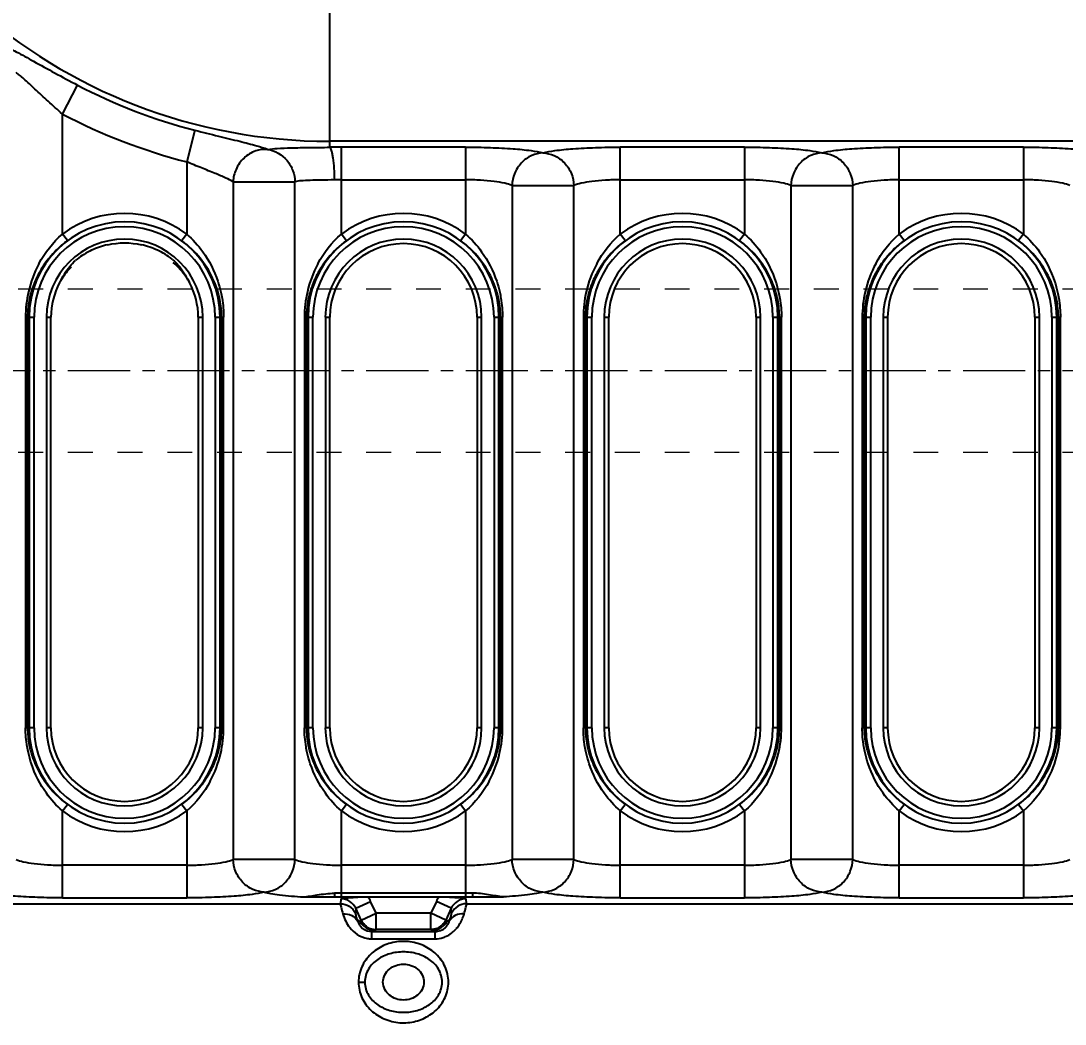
# Model space of a CAD drawing. Header units: millimetres. Extents: x 309 to 11345, y -1340 to 1318.
# Drawn here: x 967.6 to 1031.6, y -543.5 to -482 of the extents above; entities that cross this region are included whole.
import ezdxf

# ---------------------------------------------------------------- set-up
doc = ezdxf.new("R2010")
doc.units = ezdxf.units.MM
doc.header["$LTSCALE"] = 16.335
doc.header["$PDMODE"] = 3
doc.header["$PDSIZE"] = 0.3125
doc.linetypes.add('CENTER', pattern=[0.6, 0.375, -0.075, 0.075, -0.075])
doc.linetypes.add('HIDDEN', pattern=[0.2, 0.1, -0.1])
doc.layers.get('0').update_dxf_attribs({"linetype": 'CONTINUOUS'})
doc.layers.get('Defpoints').update_dxf_attribs({"linetype": 'CONTINUOUS'})
doc.layers.add('cool', color=153, linetype='HIDDEN', lineweight=9)
doc.styles.get("Standard").update_dxf_attribs({"font": 'txt', "width": 0.8})
doc.dimstyles.get("Standard").update_dxf_attribs({"dimtxt": 0.15625, "dimasz": 0.1875, "dimexe": 0.125, "dimexo": 0.0625, "dimtad": 0, "dimtih": 1, "dimtoh": 1, "dimdsep": 46, "dimtxsty": 'Standard', "dimcen": 0.09, "dimadec": 0, "dimazin": 0, "dimtp": 0.01, "dimtm": 0.01, "dimtfac": 1, "dimtofl": 0, "dimtmove": 0, "dimatfit": 3, "dimfxl": 0, "dimtolj": 1, "dimarcsym": 0})

# ---------------------------------------------------------------- blocks, each defined once
blk = doc.blocks.new('*D152')
at = {"color": 4, "lineweight": -2}
blk.add_line((841.336, -521.816), (751.834, -521.816), dxfattribs=at)
at = {"layer": 'Defpoints', "color": 0}
for p in [(1045.847, -463.458), (751.834, -521.816), (841.399, -521.816)]:
    blk.add_point(p, dxfattribs=at)
at = {"color": 6, "insert": (735.834, -521.816), "char_height": 10, "attachment_point": 5}
blk.add_mtext('\\A1;58.36', dxfattribs=at)
blk = doc.blocks.new('*D153')
at = {"color": 4, "lineweight": -2}
blk.add_line((843.625, -589.308), (751.834, -589.308), dxfattribs=at)
at = {"layer": 'Defpoints', "color": 0}
for p in [(1045.847, -463.458), (751.834, -589.308), (843.687, -589.308)]:
    blk.add_point(p, dxfattribs=at)
at = {"color": 6, "insert": (733.167, -589.308), "char_height": 10, "attachment_point": 5}
blk.add_mtext('\\A1;125.85', dxfattribs=at)
blk = doc.blocks.new('*D154')
at = {"color": 4, "lineweight": -2}
blk.add_line((836.37, -608.458), (751.834, -608.458), dxfattribs=at)
at = {"layer": 'Defpoints', "color": 0}
for p in [(1045.847, -463.458), (751.834, -608.458), (836.432, -608.458)]:
    blk.add_point(p, dxfattribs=at)
at = {"color": 6, "insert": (734.501, -608.458), "char_height": 10, "attachment_point": 5}
blk.add_mtext('\\A1;145.00', dxfattribs=at)
blk = doc.blocks.new('*D155')
at = {"color": 4, "lineweight": -2}
blk.add_line((805.347, -668.458), (751.834, -668.458), dxfattribs=at)
at = {"layer": 'Defpoints', "color": 0}
for p in [(1045.847, -463.458), (751.834, -668.458), (805.41, -668.458)]:
    blk.add_point(p, dxfattribs=at)
at = {"color": 6, "insert": (733.834, -668.458), "char_height": 10, "attachment_point": 5}
blk.add_mtext('\\A1;205.00', dxfattribs=at)
blk = doc.blocks.new('*D156')
at = {"color": 4, "lineweight": -2}
blk.add_line((800.847, -666.965), (800.847, -716.388), dxfattribs=at)
at = {"layer": 'Defpoints', "color": 0}
for p in [(1045.847, -463.458), (800.847, -666.902), (800.847, -716.388)]:
    blk.add_point(p, dxfattribs=at)
at = {"color": 6, "insert": (800.847, -735.055), "char_height": 10, "attachment_point": 5, "rotation": 90}
blk.add_mtext('\\A1;245.00', dxfattribs=at)
blk = doc.blocks.new('*D157')
at = {"color": 4, "lineweight": -2}
for p, q in [((846.349, -522.867), (846.349, -676.388)), ((846.349, -676.388), (827.427, -696.388)), ((827.427, -696.388), (827.427, -716.388))]:
    blk.add_line(p, q, dxfattribs=at)
at = {"layer": 'Defpoints', "color": 0}
for p in [(1045.847, -463.458), (846.349, -522.804), (827.427, -716.388)]:
    blk.add_point(p, dxfattribs=at)
at = {"color": 6, "insert": (827.427, -734.388), "char_height": 10, "attachment_point": 5, "rotation": 90}
blk.add_mtext('\\A1;199.50', dxfattribs=at)
blk = doc.blocks.new('*D158')
at = {"color": 4, "lineweight": -2}
for p, q in [((848.087, -593.771), (848.087, -676.388)), ((848.087, -676.388), (839.359, -696.388)), ((839.359, -696.388), (839.359, -716.388))]:
    blk.add_line(p, q, dxfattribs=at)
at = {"layer": 'Defpoints', "color": 0}
for p in [(1045.847, -463.458), (848.087, -593.708), (839.359, -716.388)]:
    blk.add_point(p, dxfattribs=at)
at = {"color": 6, "insert": (839.359, -735.055), "char_height": 10, "attachment_point": 5, "rotation": 90}
blk.add_mtext('\\A1;197.76', dxfattribs=at)
blk = doc.blocks.new('*D159')
at = {"color": 4, "lineweight": -2}
for p, q in [((957.847, -630.771), (957.847, -676.388)), ((957.847, -676.388), (954.745, -696.388)), ((954.745, -696.388), (954.745, -716.388))]:
    blk.add_line(p, q, dxfattribs=at)
at = {"layer": 'Defpoints', "color": 0}
for p in [(1045.847, -463.458), (957.847, -630.708), (954.745, -716.388)]:
    blk.add_point(p, dxfattribs=at)
at = {"color": 6, "insert": (954.745, -731.055), "char_height": 10, "attachment_point": 5, "rotation": 90}
blk.add_mtext('\\A1;88.00', dxfattribs=at)
blk = doc.blocks.new('*D160')
at = {"color": 4, "lineweight": -2}
blk.add_line((850.78, -465.57), (850.78, -716.388), dxfattribs=at)
at = {"layer": 'Defpoints', "color": 0}
for p in [(1045.847, -463.458), (850.78, -465.508), (850.78, -716.388)]:
    blk.add_point(p, dxfattribs=at)
at = {"color": 6, "insert": (850.78, -734.388), "char_height": 10, "attachment_point": 5, "rotation": 90}
blk.add_mtext('\\A1;195.07', dxfattribs=at)
blk = doc.blocks.new('*D161')
at = {"color": 4, "lineweight": -2}
for p, q in [((861.539, -465.57), (861.539, -676.388)), ((861.539, -676.388), (862.066, -696.388)), ((862.066, -696.388), (862.066, -716.388))]:
    blk.add_line(p, q, dxfattribs=at)
at = {"layer": 'Defpoints', "color": 0}
for p in [(1045.847, -463.458), (861.539, -465.508), (862.066, -716.388)]:
    blk.add_point(p, dxfattribs=at)
at = {"color": 6, "insert": (862.066, -733.721), "char_height": 10, "attachment_point": 5, "rotation": 90}
blk.add_mtext('\\A1;184.31', dxfattribs=at)
blk = doc.blocks.new('*D168')
at = {"color": 4, "lineweight": -2}
for p, q in [((815.847, -526.278), (815.847, -675.217)), ((815.847, -675.217), (813.507, -695.217)), ((813.507, -695.217), (813.507, -715.217))]:
    blk.add_line(p, q, dxfattribs=at)
at = {"layer": 'Defpoints', "color": 0}
for p in [(1045.847, -463.458), (815.847, -526.216), (813.507, -715.217)]:
    blk.add_point(p, dxfattribs=at)
at = {"color": 6, "insert": (813.507, -733.217), "char_height": 10, "attachment_point": 5, "rotation": 90}
blk.add_mtext('\\A1;230.00', dxfattribs=at)
blk = doc.blocks.new('*D217')
at = {"color": 4, "lineweight": -2}
for p, q in [((792.226, -628.458), (772.226, -641.779)), ((952.285, -628.458), (792.226, -628.458)), ((772.226, -641.779), (752.226, -641.779))]:
    blk.add_line(p, q, dxfattribs=at)
at = {"layer": 'Defpoints', "color": 0}
for p in [(1045.847, -463.458), (952.347, -628.458), (752.226, -641.779)]:
    blk.add_point(p, dxfattribs=at)
at = {"color": 6, "insert": (734.893, -641.779), "char_height": 10, "attachment_point": 5}
blk.add_mtext('\\A1;165.00', dxfattribs=at)

msp = doc.modelspace()

# ---------------------------------------------------------------- linework, layer by layer
at = {"color": 7, "linetype": 'Continuous'}
for p, q in [((986.523, -489.779), (986.523, -479.445)), ((970.146, -487.747), (971.073, -485.975)), ((970.146, -495.097), (970.146, -487.747)), ((978.258, -488.733), (977.762, -490.67)), ((1106.842, -489.412), (986.523, -489.412)), ((987.239, -495.097), (987.239, -489.774)), ((994.855, -489.774), (987.239, -489.774)), ((994.855, -489.774), (994.855, -495.097)), ((1004.333, -495.097), (1004.333, -489.774)), ((1011.949, -489.774), (1004.333, -489.774)), ((1011.949, -489.774), (1011.949, -495.097)), ((1021.426, -495.097), (1021.426, -489.774)), ((1029.042, -489.774), (1021.426, -489.774)), ((1029.042, -489.774), (1029.042, -495.097)), ((977.762, -490.67), (977.762, -495.097)), ((980.605, -491.898), (980.605, -533.406)), ((980.605, -491.898), (984.396, -491.898)), ((984.396, -533.406), (984.396, -491.898)), ((987.239, -491.774), (994.855, -491.774)), ((997.699, -492.126), (997.699, -533.406)), ((997.699, -492.126), (1001.49, -492.126)), ((1001.49, -533.406), (1001.49, -492.126)), ((1004.333, -491.774), (1011.949, -491.774)), ((1014.792, -492.126), (1014.792, -533.406)), ((1014.792, -492.126), (1018.583, -492.126)), ((1018.583, -533.406), (1018.583, -492.126)), ((1021.426, -491.774), (1029.042, -491.774)), ((970.446, -495.499), (970.146, -495.097)), ((977.762, -495.097), (977.462, -495.499)), ((987.539, -495.499), (987.239, -495.097)), ((994.855, -495.097), (994.555, -495.499)), ((1004.633, -495.499), (1004.333, -495.097)), ((1011.949, -495.097), (1011.649, -495.499)), ((1021.726, -495.499), (1021.426, -495.097)), ((1029.042, -495.097), (1028.742, -495.499)), ((967.883, -500.197), (967.883, -525.335)), ((968.007, -500.197), (967.883, -500.197)), ((968.007, -525.335), (968.007, -500.197)), ((968.102, -500.197), (968.102, -525.335)), ((968.102, -500.197), (968.403, -500.197)), ((968.403, -525.335), (968.403, -500.197)), ((969.164, -500.197), (969.164, -525.335)), ((969.164, -500.197), (969.44, -500.197)), ((969.44, -525.335), (969.44, -500.197)), ((978.468, -500.197), (978.468, -525.335)), ((978.468, -500.197), (978.743, -500.197)), ((978.743, -525.335), (978.743, -500.197)), ((979.504, -500.197), (979.504, -525.335)), ((979.504, -500.197), (979.805, -500.197)), ((979.805, -525.335), (979.805, -500.197)), ((979.901, -500.197), (979.901, -525.335)), ((979.901, -500.197), (980.025, -500.197)), ((980.025, -525.335), (980.025, -500.197)), ((984.976, -500.197), (984.976, -525.335)), ((985.1, -500.197), (984.976, -500.197)), ((985.1, -525.335), (985.1, -500.197)), ((985.196, -500.197), (985.196, -525.335)), ((985.196, -500.197), (985.497, -500.197)), ((985.497, -525.335), (985.497, -500.197)), ((986.258, -500.197), (986.258, -525.335)), ((986.258, -500.197), (986.534, -500.197)), ((986.534, -525.335), (986.534, -500.197)), ((995.561, -500.197), (995.561, -525.335)), ((995.561, -500.197), (995.837, -500.197)), ((995.837, -525.335), (995.837, -500.197)), ((996.598, -500.197), (996.598, -525.335)), ((996.598, -500.197), (996.899, -500.197)), ((996.899, -525.335), (996.899, -500.197)), ((996.994, -500.197), (996.994, -525.335)), ((996.994, -500.197), (997.119, -500.197)), ((997.119, -525.335), (997.119, -500.197)), ((1002.07, -500.197), (1002.07, -525.335)), ((1002.194, -500.197), (1002.07, -500.197)), ((1002.194, -525.335), (1002.194, -500.197)), ((1002.289, -500.197), (1002.289, -525.335)), ((1002.289, -500.197), (1002.59, -500.197)), ((1002.59, -525.335), (1002.59, -500.197)), ((1003.351, -500.197), (1003.351, -525.335)), ((1003.351, -500.197), (1003.627, -500.197)), ((1003.627, -525.335), (1003.627, -500.197)), ((1012.655, -500.197), (1012.655, -525.335)), ((1012.655, -500.197), (1012.93, -500.197)), ((1012.93, -525.335), (1012.93, -500.197)), ((1013.691, -500.197), (1013.691, -525.335)), ((1013.691, -500.197), (1013.992, -500.197)), ((1013.992, -525.335), (1013.992, -500.197)), ((1014.088, -500.197), (1014.088, -525.335)), ((1014.088, -500.197), (1014.212, -500.197)), ((1014.212, -525.335), (1014.212, -500.197)), ((1019.163, -500.197), (1019.163, -525.335)), ((1019.287, -500.197), (1019.163, -500.197)), ((1019.287, -525.335), (1019.287, -500.197)), ((1019.383, -500.197), (1019.383, -525.335)), ((1019.383, -500.197), (1019.684, -500.197)), ((1019.684, -525.335), (1019.684, -500.197)), ((1020.445, -500.197), (1020.445, -525.335)), ((1020.445, -500.197), (1020.721, -500.197)), ((1020.721, -525.335), (1020.721, -500.197)), ((1029.748, -500.197), (1030.024, -500.197)), ((1029.748, -500.197), (1029.748, -525.335)), ((1030.024, -525.335), (1030.024, -500.197)), ((1030.785, -500.197), (1031.086, -500.197)), ((1030.785, -500.197), (1030.785, -525.335)), ((1031.086, -525.335), (1031.086, -500.197)), ((1031.181, -500.197), (1031.306, -500.197)), ((1031.181, -500.197), (1031.181, -525.335)), ((1031.306, -525.335), (1031.306, -500.197)), ((968.007, -525.335), (967.883, -525.335)), ((968.403, -525.335), (968.102, -525.335)), ((969.44, -525.335), (969.164, -525.335)), ((978.743, -525.335), (978.468, -525.335)), ((979.805, -525.335), (979.504, -525.335)), ((979.901, -525.335), (980.025, -525.335)), ((985.1, -525.335), (984.976, -525.335)), ((985.497, -525.335), (985.196, -525.335)), ((986.534, -525.335), (986.258, -525.335)), ((995.837, -525.335), (995.561, -525.335)), ((996.899, -525.335), (996.598, -525.335)), ((996.994, -525.335), (997.119, -525.335)), ((1002.194, -525.335), (1002.07, -525.335)), ((1002.59, -525.335), (1002.289, -525.335)), ((1003.627, -525.335), (1003.351, -525.335)), ((1012.93, -525.335), (1012.655, -525.335)), ((1013.992, -525.335), (1013.691, -525.335)), ((1014.088, -525.335), (1014.212, -525.335)), ((1019.287, -525.335), (1019.163, -525.335)), ((1019.684, -525.335), (1019.383, -525.335)), ((1020.721, -525.335), (1020.445, -525.335)), ((1030.024, -525.335), (1029.748, -525.335)), ((1031.086, -525.335), (1030.785, -525.335)), ((1031.181, -525.335), (1031.306, -525.335)), ((970.146, -530.435), (970.446, -530.033)), ((970.146, -535.758), (970.146, -530.435)), ((977.462, -530.033), (977.762, -530.435)), ((977.762, -530.435), (977.762, -535.758)), ((987.239, -530.435), (987.539, -530.033)), ((987.241, -535.696), (987.239, -530.435)), ((994.555, -530.033), (994.855, -530.435)), ((994.855, -530.435), (994.855, -533.758)), ((1004.333, -530.435), (1004.633, -530.033)), ((1004.333, -535.758), (1004.333, -530.435)), ((1011.649, -530.033), (1011.949, -530.435)), ((1011.949, -530.435), (1011.949, -535.758)), ((1021.426, -530.435), (1021.726, -530.033)), ((1021.426, -535.758), (1021.426, -530.435)), ((1028.742, -530.033), (1029.042, -530.435)), ((1029.042, -530.435), (1029.042, -535.758)), ((984.396, -533.406), (980.605, -533.406)), ((1001.49, -533.406), (997.699, -533.406)), ((1018.583, -533.406), (1014.792, -533.406)), ((977.762, -533.758), (970.146, -533.758)), ((994.855, -533.758), (987.239, -533.758)), ((994.855, -533.758), (994.854, -535.465)), ((1011.949, -533.758), (1004.333, -533.758)), ((1029.042, -533.758), (1021.426, -533.758)), ((986.81, -535.471), (986.821, -535.695)), ((994.854, -535.465), (987.241, -535.465)), ((995.285, -535.471), (995.273, -535.695)), ((913.121, -536.12), (987.187, -536.12)), ((970.146, -535.758), (977.762, -535.758)), ((987.213, -535.813), (987.187, -536.12)), ((987.241, -535.696), (994.855, -535.696)), ((988.122, -536.4), (989.032, -535.975)), ((989.369, -536.697), (989.032, -535.975)), ((993.062, -535.975), (992.726, -536.697)), ((993.972, -536.4), (993.062, -535.975)), ((994.907, -536.12), (994.881, -535.813)), ((994.907, -536.12), (1106.842, -536.12)), ((1004.333, -535.758), (1011.949, -535.758)), ((1021.426, -535.758), (1029.042, -535.758)), ((988.122, -536.4), (988.098, -536.696)), ((988.459, -537.121), (988.122, -536.4)), ((988.459, -537.121), (989.369, -536.697)), ((992.726, -536.697), (989.369, -536.697)), ((989.369, -537.702), (989.369, -536.697)), ((993.636, -537.121), (992.726, -536.697)), ((992.726, -537.702), (992.726, -536.697)), ((993.972, -536.4), (993.636, -537.121)), ((993.997, -536.696), (993.972, -536.4)), ((988.241, -537.191), (988.324, -537.121)), ((993.854, -537.191), (993.771, -537.121)), ((988.795, -537.602), (988.797, -537.602)), ((989.099, -537.815), (989.195, -537.735)), ((989.099, -537.815), (992.995, -537.815)), ((989.099, -538.267), (989.099, -537.815)), ((989.369, -537.735), (989.195, -537.735)), ((992.726, -537.702), (989.369, -537.702)), ((992.9, -537.735), (992.726, -537.735)), ((992.995, -537.815), (992.9, -537.735)), ((992.995, -538.267), (992.995, -537.815)), ((993.297, -537.602), (993.3, -537.602)), ((989.099, -538.267), (992.995, -538.267)), ((988.29, -540.92), (988.676, -540.92))]:
    msp.add_line(p, q, dxfattribs=at)
for centre, radius, start, end in [((986.523, -456.458), 32.954, 186.81654, 270), ((986.523, -456.458), 33.316, 242.37252, 255.6367), ((986.523, -456.458), 35.316, 242.37252, 255.6367), ((987.235, -536.751), 46.977, 89.99435, 90.86862), ((987.238, -508.795), 17.021, 89.99613, 91.444), ((973.954, -500.197), 6.365, 53.25404, 126.74596), ((991.047, -500.197), 6.365, 53.25404, 126.74596), ((1008.141, -500.197), 6.365, 53.25404, 126.74596), ((1025.234, -500.197), 6.365, 53.25404, 126.74596), ((973.954, -500.197), 5.852, 0, 180), ((973.954, -500.197), 5.551, 0, 180), ((991.047, -500.197), 5.852, 0, 180), ((991.047, -500.197), 5.551, 0, 180), ((1008.141, -500.197), 5.852, 0, 180), ((1008.141, -500.197), 5.551, 0, 180), ((1025.234, -500.197), 5.852, 0, 180), ((1025.234, -500.197), 5.551, 0, 180), ((973.954, -500.197), 4.79, 0, 180), ((974.172, -500.51), 6.245, 129.13387, 140.63096), ((974.269, -500.62), 6.391, 126.74782, 129.1912), ((973.969, -500.4), 4.767, 102.74051, 115.29794), ((973.94, -500.399), 4.765, 64.71286, 77.27179), ((973.787, -500.439), 6.157, 50.38262, 53.3523), ((973.69, -500.555), 6.308, 42.47353, 50.3843), ((991.047, -500.197), 4.79, 0, 180), ((991.281, -500.524), 6.265, 126.67154, 140.62332), ((991.047, -500.197), 4.514, 0, 180), ((990.807, -500.532), 6.275, 42.45432, 53.32018), ((1008.141, -500.197), 4.79, 0, 180), ((1008.375, -500.524), 6.265, 126.67154, 140.62332), ((1008.141, -500.197), 4.514, 0, 180), ((1007.9, -500.532), 6.275, 42.45432, 53.32018), ((1025.234, -500.197), 4.79, 0, 180), ((1025.468, -500.524), 6.265, 126.67154, 140.62332), ((1025.234, -500.197), 4.514, 0, 180), ((1024.994, -500.532), 6.275, 42.45432, 53.32018), ((974.058, -500.416), 6.097, 140.63545, 149.13661), ((974.004, -500.469), 4.844, 115.32717, 127.67584), ((973.905, -500.464), 4.839, 52.31537, 64.668), ((973.87, -500.399), 6.07, 29.04019, 42.53371), ((991.152, -500.416), 6.097, 140.63545, 149.13661), ((1008.245, -500.416), 6.097, 140.63545, 149.13661), ((1025.339, -500.416), 6.097, 140.63545, 149.13661), ((974.748, -500.164), 6.86, 151.70951, 167.07638), ((972.489, -498.506), 2.364, 127.68954, 131.06779), ((991.841, -500.164), 6.86, 151.70951, 167.07638), ((1008.935, -500.164), 6.86, 151.70951, 167.07638), ((1026.028, -500.164), 6.86, 151.70951, 167.07638), ((973.888, -500.316), 5.899, 150.95401, 157.88336), ((973.977, -500.365), 6.001, 149.15574, 150.9588), ((973.994, -500.329), 5.928, 21.68543, 29.02443), ((991.004, -500.327), 5.924, 149.14275, 157.86892), ((1008.098, -500.327), 5.924, 149.14275, 157.86892), ((1025.191, -500.327), 5.924, 149.14275, 157.86892), ((973.732, -500.254), 5.732, 157.87532, 165.89125), ((973.954, -500.197), 4.514, 151.90092, 180), ((973.954, -500.197), 4.514, 0, 28.15043), ((990.826, -500.254), 5.732, 157.87532, 165.89125), ((1007.919, -500.254), 5.732, 157.87532, 165.89125), ((1025.013, -500.254), 5.732, 157.87532, 165.89125), ((974.868, -500.201), 6.985, 167.0025, 179.96792), ((973.571, -500.212), 5.565, 165.90603, 173.29158), ((974.27, -500.214), 5.631, 0.17075, 11.28696), ((991.961, -500.201), 6.985, 167.0025, 179.96792), ((990.664, -500.212), 5.565, 165.90603, 173.29158), ((991.364, -500.214), 5.631, 0.17075, 11.28696), ((1009.055, -500.201), 6.985, 167.0025, 179.96792), ((1007.758, -500.212), 5.565, 165.90603, 173.29158), ((1008.457, -500.214), 5.631, 0.17075, 11.28696), ((1026.148, -500.201), 6.985, 167.0025, 179.96792), ((1024.851, -500.212), 5.565, 165.90603, 173.29158), ((1025.551, -500.214), 5.631, 0.17075, 11.28696), ((973.462, -500.198), 5.455, 173.30508, 179.99397), ((990.556, -500.198), 5.455, 173.30508, 179.99397), ((1007.649, -500.198), 5.455, 173.30508, 179.99397), ((1024.743, -500.198), 5.455, 173.30508, 179.99397), ((973.638, -525.318), 5.631, 180.17075, 191.28696), ((973.954, -525.335), 5.852, 180, 0), ((973.954, -525.335), 5.551, 180, 360), ((973.954, -525.335), 4.79, 180, 360), ((973.954, -525.335), 4.514, 180, 0), ((973.04, -525.331), 6.985, 347.0025, 359.96792), ((974.446, -525.334), 5.455, 353.30508, 359.99397), ((990.731, -525.318), 5.631, 180.17075, 191.28696), ((991.047, -525.335), 5.852, 180, 0), ((991.047, -525.335), 5.551, 180, 360), ((991.047, -525.335), 4.79, 180, 360), ((991.047, -525.335), 4.514, 180, 0), ((990.133, -525.331), 6.985, 347.0025, 359.96792), ((991.539, -525.334), 5.455, 353.30508, 359.99397), ((1007.825, -525.318), 5.631, 180.17075, 191.28696), ((1008.141, -525.335), 5.852, 180, 0), ((1008.141, -525.335), 5.551, 180, 360), ((1008.141, -525.335), 4.79, 180, 360), ((1008.141, -525.335), 4.514, 180, 0), ((1007.227, -525.331), 6.985, 347.0025, 359.96792), ((1008.633, -525.334), 5.455, 353.30508, 359.99397), ((1024.918, -525.318), 5.631, 180.17075, 191.28696), ((1025.234, -525.335), 5.852, 180, 0), ((1025.234, -525.335), 5.551, 180, 360), ((1025.234, -525.335), 4.79, 180, 360), ((1025.234, -525.335), 4.514, 180, 0), ((1024.32, -525.331), 6.985, 347.0025, 359.96792), ((1025.726, -525.334), 5.455, 353.30508, 359.99397), ((974.337, -525.32), 5.565, 345.90603, 353.29158), ((991.43, -525.32), 5.565, 345.90603, 353.29158), ((1008.524, -525.32), 5.565, 345.90603, 353.29158), ((1025.617, -525.32), 5.565, 345.90603, 353.29158), ((974.175, -525.278), 5.732, 337.87532, 345.89125), ((991.269, -525.278), 5.732, 337.87532, 345.89125), ((1008.362, -525.278), 5.732, 337.87532, 345.89125), ((1025.456, -525.278), 5.732, 337.87532, 345.89125), ((973.16, -525.368), 6.86, 331.70951, 347.07638), ((990.253, -525.368), 6.86, 331.70951, 347.07638), ((1007.347, -525.368), 6.86, 331.70951, 347.07638), ((1024.44, -525.368), 6.86, 331.70951, 347.07638), ((973.997, -525.205), 5.924, 329.14275, 337.86892), ((991.091, -525.205), 5.924, 329.14275, 337.86892), ((1008.184, -525.205), 5.924, 329.14275, 337.86892), ((1025.278, -525.205), 5.924, 329.14275, 337.86892), ((973.849, -525.116), 6.097, 320.63545, 329.13661), ((990.943, -525.116), 6.097, 320.63545, 329.13661), ((1008.036, -525.116), 6.097, 320.63545, 329.13661), ((1025.13, -525.116), 6.097, 320.63545, 329.13661), ((974.194, -525), 6.275, 222.45432, 233.32018), ((973.72, -525.008), 6.265, 306.67154, 320.62332), ((991.288, -525), 6.275, 222.45432, 233.32018), ((990.814, -525.008), 6.265, 306.67154, 320.62332), ((1008.381, -525), 6.275, 222.45432, 233.32018), ((1007.907, -525.008), 6.265, 306.67154, 320.62332), ((1025.475, -525), 6.275, 222.45432, 233.32018), ((1025.001, -525.008), 6.265, 306.67154, 320.62332), ((973.954, -525.335), 6.365, 233.25404, 306.74596), ((991.047, -525.335), 6.365, 233.25449, 306.74604), ((1008.141, -525.335), 6.365, 233.25404, 306.74596), ((1025.234, -525.335), 6.365, 233.25404, 306.74596), ((987.24, -551.433), 15.968, 89.99731, 91.54415), ((994.856, -551.308), 15.842, 88.4482, 90.00822), ((987.24, -450.19), 85.505, 269.71961, 270.00062), ((987.196, -536.832), 2.026, 25.00561, 33.3334), ((994.899, -536.832), 2.027, 146.66819, 154.99281), ((994.857, -450.362), 85.333, 269.99885, 270.27965), ((989.24, -536.691), 1.013, 205.05403, 244.07634), ((989.369, -536.7), 1.003, 226.58371, 269.99284), ((992.727, -536.701), 1.001, 291.68775, 313.43168), ((992.854, -536.691), 1.013, 295.92354, 334.94585), ((993.088, -536.978), 0.795, 336.56866, 344.4392), ((989.098, -536.86), 0.955, 262.4437, 270.08855), ((992.802, -536.367), 1.956, 307.68069, 316.65011), ((992.718, -536.285), 2.073, 316.58835, 318.90355), ((989.1, -536.707), 1.56, 260.61099, 269.98536), ((991.047, -541.449), 3.024, 84.32787, 95.71334), ((991.047, -540.395), 3.02, 265.76411, 275.02193)]:
    msp.add_arc(centre, radius, start, end, dxfattribs=at)
for points, knots in [([(966.591, -483.592), (966.698, -483.629), (966.942, -483.738), (967.539, -484.043), (968.454, -484.554), (969.701, -485.246), (970.602, -485.728), (971.073, -485.975)], [0, 0, 0, 0, 0.066716, 0.157515, 0.396035, 0.685578, 1, 1, 1, 1]), ([(970.146, -487.747), (969.85, -487.489), (969.285, -486.981), (968.499, -486.254), (967.92, -485.708), (967.534, -485.372), (967.374, -485.248), (967.303, -485.204)], [0, 0, 0, 0, 0.308536, 0.59767, 0.841229, 0.933783, 1, 1, 1, 1]), ([(978.258, -488.733), (978.741, -488.856), (979.659, -489.086), (980.927, -489.391), (981.936, -489.648), (982.508, -489.817), (982.726, -489.911)], [0, 0, 0, 0, 0.323523, 0.614475, 0.84593, 1, 1, 1, 1]), ([(982.726, -489.911), (982.479, -489.893), (981.941, -489.965), (981.231, -490.403), (980.745, -491.094), (980.617, -491.638), (980.605, -491.898)], [0, 0, 0, 0, 0.231617, 0.491171, 0.756384, 1, 1, 1, 1]), ([(982.726, -489.911), (982.915, -489.873), (983.395, -489.835), (984.241, -489.808), (985.316, -489.796), (986.103, -489.786), (986.523, -489.779)], [0, 0, 0, 0, 0.151991, 0.379021, 0.668409, 1, 1, 1, 1]), ([(982.726, -489.911), (983.175, -489.978), (983.846, -490.371), (984.295, -491.195), (984.391, -491.668), (984.396, -491.898)], [0, 0, 0, 0, 0.489791, 0.751068, 1, 1, 1, 1]), ([(986.523, -489.779), (986.546, -489.796), (986.584, -489.866), (986.631, -490), (986.678, -490.197), (986.739, -490.561), (986.786, -491.096), (986.806, -491.546), (986.809, -491.779)], [0, 0, 0, 0, 0.04164, 0.112073, 0.211226, 0.337805, 0.656198, 1, 1, 1, 1]), ([(994.855, -489.774), (995.364, -489.774), (996.332, -489.789), (997.671, -489.855), (998.744, -489.958), (999.357, -490.055), (999.594, -490.126)], [0, 0, 0, 0, 0.320374, 0.610618, 0.844066, 1, 1, 1, 1]), ([(999.594, -490.126), (999.36, -490.134), (998.866, -490.251), (998.236, -490.705), (997.814, -491.369), (997.707, -491.88), (997.699, -492.126)], [0, 0, 0, 0, 0.233579, 0.491555, 0.754782, 1, 1, 1, 1]), ([(999.594, -490.126), (999.831, -490.055), (1000.445, -489.958), (1001.517, -489.855), (1002.856, -489.789), (1003.825, -489.774), (1004.333, -489.774)], [0, 0, 0, 0, 0.155949, 0.389404, 0.679649, 1, 1, 1, 1]), ([(999.594, -490.126), (999.828, -490.134), (1000.322, -490.251), (1000.952, -490.705), (1001.374, -491.369), (1001.481, -491.88), (1001.49, -492.126)], [0, 0, 0, 0, 0.233579, 0.491555, 0.754782, 1, 1, 1, 1]), ([(1011.949, -489.774), (1012.457, -489.774), (1013.426, -489.789), (1014.765, -489.855), (1015.837, -489.958), (1016.45, -490.055), (1016.688, -490.126)], [0, 0, 0, 0, 0.320374, 0.610618, 0.844066, 1, 1, 1, 1]), ([(1016.688, -490.126), (1016.453, -490.134), (1015.96, -490.251), (1015.329, -490.705), (1014.907, -491.369), (1014.8, -491.88), (1014.792, -492.126)], [0, 0, 0, 0, 0.233579, 0.491555, 0.754782, 1, 1, 1, 1]), ([(1016.688, -490.126), (1016.925, -490.055), (1017.538, -489.958), (1018.611, -489.855), (1019.949, -489.789), (1020.918, -489.774), (1021.426, -489.774)], [0, 0, 0, 0, 0.155949, 0.389404, 0.679649, 1, 1, 1, 1]), ([(1016.688, -490.126), (1016.922, -490.134), (1017.415, -490.251), (1018.046, -490.705), (1018.468, -491.369), (1018.575, -491.88), (1018.583, -492.126)], [0, 0, 0, 0, 0.233579, 0.491555, 0.754782, 1, 1, 1, 1]), ([(1029.042, -489.774), (1029.551, -489.774), (1030.519, -489.789), (1031.858, -489.855), (1032.931, -489.958), (1033.544, -490.055), (1033.781, -490.126)], [0, 0, 0, 0, 0.320374, 0.610618, 0.844066, 1, 1, 1, 1]), ([(980.605, -491.898), (980.468, -491.804), (980.098, -491.629), (979.448, -491.358), (978.643, -491.037), (978.064, -490.799), (977.762, -490.67)], [0, 0, 0, 0, 0.161063, 0.394042, 0.682183, 1, 1, 1, 1]), ([(986.809, -491.779), (986.545, -491.786), (986.049, -491.794), (985.367, -491.803), (984.827, -491.827), (984.516, -491.861), (984.396, -491.898)], [0, 0, 0, 0, 0.327404, 0.616026, 0.844524, 1, 1, 1, 1]), ([(997.699, -492.126), (997.561, -492.058), (997.192, -491.959), (996.547, -491.855), (995.743, -491.79), (995.16, -491.774), (994.855, -491.774)], [0, 0, 0, 0, 0.159969, 0.39318, 0.681951, 1, 1, 1, 1]), ([(1004.333, -491.774), (1004.028, -491.774), (1003.445, -491.79), (1002.641, -491.855), (1001.996, -491.959), (1001.627, -492.058), (1001.49, -492.126)], [0, 0, 0, 0, 0.318055, 0.606823, 0.840028, 1, 1, 1, 1]), ([(1014.792, -492.126), (1014.654, -492.058), (1014.286, -491.959), (1013.641, -491.855), (1012.836, -491.79), (1012.254, -491.774), (1011.949, -491.774)], [0, 0, 0, 0, 0.159969, 0.39318, 0.681951, 1, 1, 1, 1]), ([(1021.426, -491.774), (1021.121, -491.774), (1020.539, -491.79), (1019.734, -491.855), (1019.089, -491.959), (1018.721, -492.058), (1018.583, -492.126)], [0, 0, 0, 0, 0.318055, 0.606823, 0.840028, 1, 1, 1, 1]), ([(1031.886, -492.126), (1031.748, -492.058), (1031.379, -491.959), (1030.734, -491.855), (1029.93, -491.79), (1029.347, -491.774), (1029.042, -491.774)], [0, 0, 0, 0, 0.159969, 0.39318, 0.681951, 1, 1, 1, 1]), ([(978.742, -496.178), (979.137, -496.729), (979.557, -497.555), (979.801, -498.43), (979.852, -498.654)], [0, 0, 0, 0, 0.746536, 1, 1, 1, 1]), ([(996.596, -498.138), (996.529, -497.971), (996.229, -497.307), (995.806, -496.699), (995.437, -496.296)], [0, 0, 0, 0, 0.248204, 1, 1, 1, 1]), ([(995.836, -496.178), (996.231, -496.729), (996.651, -497.555), (996.894, -498.43), (996.945, -498.654)], [0, 0, 0, 0, 0.746536, 1, 1, 1, 1]), ([(1013.689, -498.138), (1013.623, -497.971), (1013.323, -497.307), (1012.9, -496.699), (1012.53, -496.296)], [0, 0, 0, 0, 0.248204, 1, 1, 1, 1]), ([(1012.929, -496.178), (1013.324, -496.729), (1013.744, -497.555), (1013.988, -498.43), (1014.039, -498.654)], [0, 0, 0, 0, 0.746536, 1, 1, 1, 1]), ([(1030.783, -498.138), (1030.716, -497.971), (1030.416, -497.307), (1029.993, -496.699), (1029.624, -496.296)], [0, 0, 0, 0, 0.248204, 1, 1, 1, 1]), ([(1030.023, -496.178), (1030.418, -496.729), (1030.838, -497.555), (1031.081, -498.43), (1031.132, -498.654)], [0, 0, 0, 0, 0.746536, 1, 1, 1, 1]), ([(969.972, -498.071), (970.02, -497.987), (970.23, -497.641), (970.483, -497.322), (970.697, -497.102)], [0, 0, 0, 0, 0.241256, 1, 1, 1, 1]), ([(977.933, -498.067), (977.87, -497.956), (977.59, -497.506), (977.236, -497.102), (976.932, -496.839)], [0, 0, 0, 0, 0.240401, 1, 1, 1, 1]), ([(979.792, -499.112), (979.775, -499.028), (979.701, -498.697), (979.596, -498.374), (979.502, -498.138)], [0, 0, 0, 0, 0.253093, 1, 1, 1, 1]), ([(996.885, -499.112), (996.868, -499.028), (996.794, -498.697), (996.689, -498.374), (996.596, -498.138)], [0, 0, 0, 0, 0.253093, 1, 1, 1, 1]), ([(1013.979, -499.112), (1013.962, -499.028), (1013.888, -498.697), (1013.783, -498.374), (1013.689, -498.138)], [0, 0, 0, 0, 0.253093, 1, 1, 1, 1]), ([(1031.072, -499.112), (1031.055, -499.028), (1030.981, -498.697), (1030.876, -498.374), (1030.783, -498.138)], [0, 0, 0, 0, 0.253093, 1, 1, 1, 1]), ([(979.852, -498.654), (979.88, -498.779), (979.98, -499.287), (980.025, -499.807), (980.025, -500.197)], [0, 0, 0, 0, 0.246522, 1, 1, 1, 1]), ([(996.945, -498.654), (996.973, -498.779), (997.074, -499.287), (997.118, -499.807), (997.118, -500.197)], [0, 0, 0, 0, 0.246522, 1, 1, 1, 1]), ([(1014.039, -498.654), (1014.067, -498.779), (1014.167, -499.287), (1014.212, -499.807), (1014.212, -500.197)], [0, 0, 0, 0, 0.246522, 1, 1, 1, 1]), ([(1031.132, -498.654), (1031.16, -498.779), (1031.261, -499.287), (1031.305, -499.807), (1031.305, -500.197)], [0, 0, 0, 0, 0.246522, 1, 1, 1, 1]), ([(968.056, -526.878), (968.028, -526.753), (967.928, -526.245), (967.883, -525.725), (967.883, -525.335)], [0, 0, 0, 0, 0.246522, 1, 1, 1, 1]), ([(985.15, -526.878), (985.121, -526.753), (985.021, -526.245), (984.976, -525.725), (984.976, -525.335)], [0, 0, 0, 0, 0.246522, 1, 1, 1, 1]), ([(1002.243, -526.878), (1002.215, -526.753), (1002.115, -526.245), (1002.07, -525.725), (1002.07, -525.335)], [0, 0, 0, 0, 0.246522, 1, 1, 1, 1]), ([(1019.337, -526.878), (1019.308, -526.753), (1019.208, -526.245), (1019.163, -525.725), (1019.163, -525.335)], [0, 0, 0, 0, 0.246522, 1, 1, 1, 1]), ([(968.116, -526.42), (968.133, -526.504), (968.207, -526.835), (968.312, -527.158), (968.405, -527.394)], [0, 0, 0, 0, 0.253093, 1, 1, 1, 1]), ([(985.209, -526.42), (985.226, -526.504), (985.3, -526.835), (985.405, -527.158), (985.499, -527.394)], [0, 0, 0, 0, 0.253093, 1, 1, 1, 1]), ([(1002.303, -526.42), (1002.32, -526.504), (1002.394, -526.835), (1002.499, -527.158), (1002.592, -527.394)], [0, 0, 0, 0, 0.253093, 1, 1, 1, 1]), ([(1019.396, -526.42), (1019.413, -526.504), (1019.487, -526.835), (1019.592, -527.158), (1019.686, -527.394)], [0, 0, 0, 0, 0.253093, 1, 1, 1, 1]), ([(969.165, -529.354), (968.77, -528.803), (968.351, -527.977), (968.107, -527.102), (968.056, -526.878)], [0, 0, 0, 0, 0.746536, 1, 1, 1, 1]), ([(986.259, -529.354), (985.864, -528.803), (985.444, -527.977), (985.2, -527.102), (985.15, -526.878)], [0, 0, 0, 0, 0.746536, 1, 1, 1, 1]), ([(1003.352, -529.354), (1002.957, -528.803), (1002.538, -527.977), (1002.294, -527.102), (1002.243, -526.878)], [0, 0, 0, 0, 0.746536, 1, 1, 1, 1]), ([(1020.446, -529.354), (1020.051, -528.803), (1019.631, -527.977), (1019.387, -527.102), (1019.337, -526.878)], [0, 0, 0, 0, 0.746536, 1, 1, 1, 1]), ([(968.405, -527.394), (968.472, -527.561), (968.772, -528.225), (969.195, -528.833), (969.564, -529.236)], [0, 0, 0, 0, 0.248204, 1, 1, 1, 1]), ([(985.499, -527.394), (985.566, -527.561), (985.865, -528.225), (986.288, -528.833), (986.658, -529.236)], [0, 0, 0, 0, 0.248204, 1, 1, 1, 1]), ([(1002.592, -527.394), (1002.659, -527.561), (1002.959, -528.225), (1003.382, -528.833), (1003.751, -529.236)], [0, 0, 0, 0, 0.248204, 1, 1, 1, 1]), ([(1019.686, -527.394), (1019.753, -527.561), (1020.052, -528.225), (1020.475, -528.833), (1020.845, -529.236)], [0, 0, 0, 0, 0.248204, 1, 1, 1, 1]), ([(967.303, -533.406), (967.44, -533.474), (967.809, -533.573), (968.454, -533.677), (969.258, -533.742), (969.841, -533.758), (970.146, -533.758)], [0, 0, 0, 0, 0.159969, 0.39318, 0.681951, 1, 1, 1, 1]), ([(977.762, -533.758), (978.067, -533.758), (978.649, -533.742), (979.454, -533.677), (980.099, -533.573), (980.467, -533.474), (980.605, -533.406)], [0, 0, 0, 0, 0.318055, 0.606823, 0.840028, 1, 1, 1, 1]), ([(982.501, -535.406), (982.266, -535.398), (981.773, -535.281), (981.142, -534.827), (980.72, -534.163), (980.613, -533.652), (980.605, -533.406)], [0, 0, 0, 0, 0.233579, 0.491555, 0.754782, 1, 1, 1, 1]), ([(982.501, -535.406), (982.735, -535.398), (983.228, -535.281), (983.859, -534.827), (984.281, -534.163), (984.388, -533.652), (984.396, -533.406)], [0, 0, 0, 0, 0.233578, 0.491553, 0.754781, 1, 1, 1, 1]), ([(984.396, -533.406), (984.534, -533.474), (984.902, -533.573), (985.547, -533.677), (986.352, -533.742), (986.934, -533.758), (987.239, -533.758)], [0, 0, 0, 0, 0.159954, 0.393168, 0.681995, 1, 1, 1, 1]), ([(994.855, -533.758), (995.16, -533.758), (995.743, -533.742), (996.547, -533.677), (997.192, -533.573), (997.561, -533.474), (997.699, -533.406)], [0, 0, 0, 0, 0.31799, 0.60679, 0.840021, 1, 1, 1, 1]), ([(999.594, -535.406), (999.36, -535.398), (998.866, -535.281), (998.236, -534.827), (997.814, -534.163), (997.707, -533.652), (997.699, -533.406)], [0, 0, 0, 0, 0.233579, 0.491554, 0.754781, 1, 1, 1, 1]), ([(999.594, -535.406), (999.828, -535.398), (1000.322, -535.281), (1000.952, -534.827), (1001.374, -534.163), (1001.481, -533.652), (1001.49, -533.406)], [0, 0, 0, 0, 0.233579, 0.491555, 0.754782, 1, 1, 1, 1]), ([(1001.49, -533.406), (1001.627, -533.474), (1001.996, -533.573), (1002.641, -533.677), (1003.445, -533.742), (1004.028, -533.758), (1004.333, -533.758)], [0, 0, 0, 0, 0.159969, 0.39318, 0.681951, 1, 1, 1, 1]), ([(1011.949, -533.758), (1012.254, -533.758), (1012.836, -533.742), (1013.641, -533.677), (1014.286, -533.573), (1014.654, -533.474), (1014.792, -533.406)], [0, 0, 0, 0, 0.318055, 0.606823, 0.840028, 1, 1, 1, 1]), ([(1016.688, -535.406), (1016.453, -535.398), (1015.96, -535.281), (1015.329, -534.827), (1014.907, -534.163), (1014.8, -533.652), (1014.792, -533.406)], [0, 0, 0, 0, 0.233579, 0.491555, 0.754782, 1, 1, 1, 1]), ([(1016.688, -535.406), (1016.922, -535.398), (1017.415, -535.281), (1018.046, -534.827), (1018.468, -534.163), (1018.575, -533.652), (1018.583, -533.406)], [0, 0, 0, 0, 0.233579, 0.491555, 0.754782, 1, 1, 1, 1]), ([(1018.583, -533.406), (1018.721, -533.474), (1019.089, -533.573), (1019.734, -533.677), (1020.539, -533.742), (1021.121, -533.758), (1021.426, -533.758)], [0, 0, 0, 0, 0.159969, 0.39318, 0.681951, 1, 1, 1, 1]), ([(1029.042, -533.758), (1029.347, -533.758), (1029.93, -533.742), (1030.734, -533.677), (1031.379, -533.573), (1031.748, -533.474), (1031.886, -533.406)], [0, 0, 0, 0, 0.318055, 0.606823, 0.840028, 1, 1, 1, 1]), ([(970.146, -535.758), (969.638, -535.758), (968.669, -535.743), (967.33, -535.677), (966.258, -535.574), (965.644, -535.477), (965.407, -535.406)], [0, 0, 0, 0, 0.320374, 0.610618, 0.844066, 1, 1, 1, 1]), ([(982.501, -535.406), (982.263, -535.477), (981.65, -535.574), (980.578, -535.677), (979.239, -535.743), (978.27, -535.758), (977.762, -535.758)], [0, 0, 0, 0, 0.155948, 0.389403, 0.679648, 1, 1, 1, 1]), ([(982.501, -535.406), (982.63, -535.445), (982.943, -535.509), (983.746, -535.622), (984.421, -535.671), (984.912, -535.698)], [0, 0, 0, 0, 0.166353, 0.393553, 1, 1, 1, 1]), ([(984.912, -535.698), (985.198, -535.68), (985.826, -535.561), (986.459, -535.48), (986.81, -535.471)], [0, 0, 0, 0, 0.450173, 1, 1, 1, 1]), ([(994.854, -535.465), (994.854, -535.481), (994.855, -535.558), (994.855, -535.635), (994.855, -535.696)], [0, 0, 0, 0, 0.212705, 1, 1, 1, 1]), ([(997.183, -535.698), (997.032, -535.69), (996.723, -535.645), (996.096, -535.539), (995.611, -535.468), (995.285, -535.471)], [0, 0, 0, 0, 0.236936, 0.488719, 1, 1, 1, 1]), ([(999.594, -535.406), (999.465, -535.445), (999.151, -535.509), (998.348, -535.622), (997.673, -535.671), (997.182, -535.698)], [0, 0, 0, 0, 0.166376, 0.393599, 1, 1, 1, 1]), ([(1004.333, -535.758), (1003.825, -535.758), (1002.856, -535.743), (1001.517, -535.677), (1000.445, -535.574), (999.831, -535.477), (999.594, -535.406)], [0, 0, 0, 0, 0.320373, 0.610617, 0.844065, 1, 1, 1, 1]), ([(1016.688, -535.406), (1016.45, -535.477), (1015.837, -535.574), (1014.765, -535.677), (1013.426, -535.743), (1012.457, -535.758), (1011.949, -535.758)], [0, 0, 0, 0, 0.155949, 0.389404, 0.679649, 1, 1, 1, 1]), ([(1021.426, -535.758), (1020.918, -535.758), (1019.949, -535.743), (1018.611, -535.677), (1017.538, -535.574), (1016.925, -535.477), (1016.688, -535.406)], [0, 0, 0, 0, 0.320374, 0.610618, 0.844066, 1, 1, 1, 1]), ([(1033.781, -535.406), (1033.544, -535.477), (1032.931, -535.574), (1031.858, -535.677), (1030.519, -535.743), (1029.551, -535.758), (1029.042, -535.758)], [0, 0, 0, 0, 0.155949, 0.389404, 0.679649, 1, 1, 1, 1]), ([(987.187, -536.12), (987.186, -536.147), (987.196, -536.219), (987.239, -536.428), (987.291, -536.609), (987.331, -536.746)], [0, 0, 0, 0, 0.124728, 0.334597, 1, 1, 1, 1]), ([(987.187, -536.12), (987.375, -536.12), (987.756, -536.229), (988.018, -536.527), (988.098, -536.696)], [0, 0, 0, 0, 0.500609, 1, 1, 1, 1]), ([(988.889, -535.718), (988.728, -535.718), (988.169, -535.727), (987.61, -535.771), (987.213, -535.813)], [0, 0, 0, 0, 0.287207, 1, 1, 1, 1]), ([(988.122, -536.4), (988.044, -536.229), (987.785, -535.925), (987.401, -535.813), (987.213, -535.813)], [0, 0, 0, 0, 0.499585, 1, 1, 1, 1]), ([(994.881, -535.813), (994.763, -535.801), (994.206, -535.745), (993.646, -535.718), (993.206, -535.718)], [0, 0, 0, 0, 0.213169, 1, 1, 1, 1]), ([(994.881, -535.813), (994.693, -535.813), (994.309, -535.925), (994.051, -536.229), (993.972, -536.4)], [0, 0, 0, 0, 0.500496, 1, 1, 1, 1]), ([(994.907, -536.12), (994.72, -536.12), (994.339, -536.229), (994.077, -536.527), (993.997, -536.696)], [0, 0, 0, 0, 0.500608, 1, 1, 1, 1]), ([(994.764, -536.746), (994.804, -536.609), (994.855, -536.428), (994.899, -536.219), (994.909, -536.147), (994.907, -536.12)], [0, 0, 0, 0, 0.665407, 0.875292, 1, 1, 1, 1]), ([(987.331, -536.746), (987.514, -536.729), (987.884, -536.781), (988.165, -537.041), (988.241, -537.191)], [0, 0, 0, 0, 0.522338, 1, 1, 1, 1]), ([(987.331, -536.746), (987.418, -537.046), (987.656, -537.524), (988.206, -538.04), (988.62, -538.209), (988.845, -538.246)], [0, 0, 0, 0, 0.41912, 0.694058, 1, 1, 1, 1]), ([(988.098, -536.696), (988.096, -536.717), (988.106, -536.774), (988.15, -536.94), (988.201, -537.083), (988.241, -537.191)], [0, 0, 0, 0, 0.123367, 0.332805, 1, 1, 1, 1]), ([(994.764, -536.746), (994.58, -536.729), (994.211, -536.781), (993.93, -537.041), (993.854, -537.191)], [0, 0, 0, 0, 0.522336, 1, 1, 1, 1]), ([(993.854, -537.191), (993.865, -537.161), (993.902, -537.058), (993.938, -536.954), (993.96, -536.879)], [0, 0, 0, 0, 0.290978, 1, 1, 1, 1]), ([(993.96, -536.879), (993.964, -536.864), (993.978, -536.814), (993.991, -536.765), (993.996, -536.73)], [0, 0, 0, 0, 0.311224, 1, 1, 1, 1]), ([(994.28, -537.647), (994.346, -537.572), (994.553, -537.297), (994.696, -536.979), (994.764, -536.746)], [0, 0, 0, 0, 0.293043, 1, 1, 1, 1]), ([(988.241, -537.191), (988.272, -537.303), (988.43, -537.605), (988.758, -537.778), (988.972, -537.807)], [0, 0, 0, 0, 0.348049, 1, 1, 1, 1]), ([(993.493, -537.673), (993.539, -537.643), (993.672, -537.54), (993.772, -537.398), (993.817, -537.294)], [0, 0, 0, 0, 0.324682, 1, 1, 1, 1]), ([(989.195, -537.735), (989.15, -537.735), (989.061, -537.724), (988.955, -537.711), (988.733, -537.602), (988.795, -537.602)], [0, 0, 0, 0, 0.314629, 0.565523, 1, 1, 1, 1]), ([(988.797, -537.602), (988.818, -537.604), (988.883, -537.633), (988.95, -537.652), (988.998, -537.665)], [0, 0, 0, 0, 0.290014, 1, 1, 1, 1]), ([(988.998, -537.665), (989.008, -537.667), (989.051, -537.678), (989.095, -537.686), (989.129, -537.691)], [0, 0, 0, 0, 0.218788, 1, 1, 1, 1]), ([(992.813, -537.702), (992.873, -537.702), (993.027, -537.69), (993.175, -537.642), (993.263, -537.612)], [0, 0, 0, 0, 0.391362, 1, 1, 1, 1]), ([(993.07, -537.718), (993.057, -537.72), (993.001, -537.73), (992.944, -537.735), (992.9, -537.735)], [0, 0, 0, 0, 0.229722, 1, 1, 1, 1]), ([(992.995, -537.815), (993.043, -537.815), (993.216, -537.803), (993.386, -537.741), (993.493, -537.673)], [0, 0, 0, 0, 0.271742, 1, 1, 1, 1]), ([(993.3, -537.602), (993.303, -537.602), (993.31, -537.602), (993.309, -537.617), (993.285, -537.632), (993.247, -537.659), (993.171, -537.692), (993.109, -537.71), (993.07, -537.718)], [0, 0, 0, 0, 0.032988, 0.055233, 0.138614, 0.306365, 0.580154, 1, 1, 1, 1]), ([(993.263, -537.612), (993.267, -537.61), (993.278, -537.607), (993.29, -537.603), (993.297, -537.602)], [0, 0, 0, 0, 0.352548, 1, 1, 1, 1]), ([(993.484, -538.189), (993.532, -538.173), (993.714, -538.104), (993.883, -538.003), (993.997, -537.915)], [0, 0, 0, 0, 0.257862, 1, 1, 1, 1]), ([(990.746, -538.441), (990.428, -538.472), (989.804, -538.638), (989.001, -539.173), (988.432, -539.958), (988.29, -540.6), (988.29, -540.92)], [0, 0, 0, 0, 0.252231, 0.499459, 0.747286, 1, 1, 1, 1]), ([(993.804, -540.92), (993.804, -540.6), (993.662, -539.958), (993.093, -539.172), (992.29, -538.637), (991.664, -538.472), (991.346, -538.44)], [0, 0, 0, 0, 0.252578, 0.50044, 0.747713, 1, 1, 1, 1]), ([(993.419, -540.92), (993.419, -540.643), (993.25, -540.086), (992.65, -539.491), (991.885, -539.145), (991.048, -539.033), (990.21, -539.145), (989.445, -539.49), (988.845, -540.085), (988.676, -540.643), (988.676, -540.92)], [0, 0, 0, 0, 0.125692, 0.248804, 0.37272, 0.499947, 0.627175, 0.751093, 0.874204, 1, 1, 1, 1]), ([(989.79, -540.92), (989.79, -540.766), (989.869, -540.456), (990.172, -540.095), (990.584, -539.871), (991.047, -539.795), (991.511, -539.871), (991.923, -540.095), (992.226, -540.456), (992.304, -540.766), (992.304, -540.92)], [0, 0, 0, 0, 0.125273, 0.249681, 0.374348, 0.499998, 0.625649, 0.750316, 0.874725, 1, 1, 1, 1]), ([(988.29, -540.92), (988.29, -541.246), (988.438, -541.901), (989.028, -542.696), (989.857, -543.228), (990.499, -543.382), (990.824, -543.406)], [0, 0, 0, 0, 0.252464, 0.500169, 0.747561, 1, 1, 1, 1]), ([(988.676, -540.92), (988.676, -541.198), (988.845, -541.755), (989.446, -542.35), (990.211, -542.696), (991.049, -542.807), (991.886, -542.695), (992.65, -542.349), (993.25, -541.754), (993.419, -541.197), (993.419, -540.92)], [0, 0, 0, 0, 0.12581, 0.249018, 0.373016, 0.500233, 0.627385, 0.751253, 0.874314, 1, 1, 1, 1]), ([(992.304, -540.92), (992.304, -541.074), (992.226, -541.384), (991.923, -541.745), (991.511, -541.969), (991.047, -542.045), (990.584, -541.969), (990.172, -541.745), (989.869, -541.384), (989.79, -541.074), (989.79, -540.92)], [0, 0, 0, 0, 0.125273, 0.249681, 0.374348, 0.499998, 0.625649, 0.750316, 0.874725, 1, 1, 1, 1]), ([(991.312, -543.403), (991.633, -543.375), (992.266, -543.215), (993.081, -542.681), (993.66, -541.891), (993.804, -541.243), (993.804, -540.92)], [0, 0, 0, 0, 0.252338, 0.499632, 0.747398, 1, 1, 1, 1])]:
    msp.add_open_spline(points, degree=3, knots=knots, dxfattribs=at)
for points in [[(968.707, -496.913), (969.073, -496.233), (969.564, -495.604), (970.146, -495.097)], [(977.762, -495.097), (978.129, -495.417), (978.459, -495.783), (978.742, -496.178)], [(985.801, -496.913), (986.167, -496.233), (986.657, -495.604), (987.239, -495.097)], [(994.855, -495.097), (995.222, -495.417), (995.552, -495.783), (995.836, -496.178)], [(1002.894, -496.913), (1003.26, -496.233), (1003.751, -495.604), (1004.333, -495.097)], [(1011.949, -495.097), (1012.316, -495.417), (1012.646, -495.783), (1012.929, -496.178)], [(1019.988, -496.913), (1020.354, -496.233), (1020.844, -495.604), (1021.426, -495.097)], [(1029.042, -495.097), (1029.409, -495.417), (1029.739, -495.783), (1030.023, -496.178)], [(972.918, -495.751), (973.592, -495.599), (974.316, -495.599), (974.99, -495.751)], [(969.972, -498.071), (970.157, -497.725), (970.351, -497.38), (970.599, -497.076)], [(970.599, -497.076), (970.701, -496.95), (970.813, -496.83), (970.936, -496.724)], [(976.863, -496.635), (977.038, -496.77), (977.194, -496.931), (977.332, -497.104)], [(977.332, -497.104), (977.456, -497.26), (977.566, -497.427), (977.669, -497.597)], [(977.669, -497.597), (977.762, -497.752), (977.849, -497.909), (977.934, -498.068)], [(979.2, -528.619), (978.835, -529.299), (978.344, -529.928), (977.762, -530.435)], [(996.294, -528.619), (995.928, -529.299), (995.438, -529.928), (994.855, -530.435)], [(1013.387, -528.619), (1013.022, -529.299), (1012.531, -529.928), (1011.949, -530.435)], [(1030.481, -528.619), (1030.115, -529.299), (1029.625, -529.928), (1029.042, -530.435)], [(970.146, -530.435), (969.779, -530.115), (969.449, -529.749), (969.165, -529.354)], [(987.239, -530.435), (986.872, -530.115), (986.542, -529.749), (986.259, -529.354)], [(1004.333, -530.435), (1003.966, -530.115), (1003.636, -529.749), (1003.352, -529.354)], [(1021.426, -530.435), (1021.059, -530.115), (1020.729, -529.749), (1020.446, -529.354)], [(984.912, -535.698), (985.548, -535.689), (986.185, -535.691), (986.821, -535.695)], [(995.273, -535.695), (995.91, -535.691), (996.546, -535.689), (997.182, -535.698)], [(993.996, -536.73), (993.997, -536.718), (993.998, -536.707), (993.997, -536.696)], [(988.68, -537.428), (988.588, -537.341), (988.512, -537.236), (988.459, -537.121)], [(993.636, -537.121), (993.583, -537.236), (993.506, -537.341), (993.415, -537.428)], [(989.129, -537.691), (989.18, -537.698), (989.231, -537.702), (989.282, -537.702)], [(993.097, -537.631), (992.98, -537.678), (992.852, -537.702), (992.726, -537.702)], [(992.995, -538.267), (993.16, -538.267), (993.328, -538.24), (993.484, -538.189)]]:
    msp.add_open_spline(points, degree=3, dxfattribs=at)
at = {"layer": 'cool', "ltscale": 0.932966}
for p, q in [((866.847, -498.458), (1316.517, -498.458)), ((866.847, -508.458), (1316.517, -508.458))]:
    msp.add_line(p, q, dxfattribs=at)
at = {"layer": 'cool', "color": 1, "linetype": 'CENTER', "ltscale": 0.621977}
msp.add_line((866.847, -503.458), (1330.847, -503.458), dxfattribs=at)

# ---------------------------------------------------------------- dimensions: what is measured, and where the dimension line sits
for feature_location, offset, dtype, picture, middle in [((843.687, -589.308), (-91.853, 0), 0, '*D153', (733.167, -589.308)), ((805.41, -668.458), (-53.576, 0), 0, '*D155', (733.834, -668.458)), ((836.432, -608.458), (-84.598, 0), 0, '*D154', (734.501, -608.458)), ((952.347, -628.458), (-200.121, -13.321), 0, '*D217', (734.893, -641.779)), ((841.399, -521.816), (-89.565, 0), 0, '*D152', (735.834, -521.816)), ((800.847, -666.902), (0, -49.486), 1, '*D156', (800.847, -735.055)), ((815.847, -526.216), (-2.34, -189.001), 1, '*D168', (813.507, -733.217)), ((846.349, -522.804), (-18.922, -193.584), 1, '*D157', (827.427, -734.388)), ((848.087, -593.708), (-8.728, -122.68), 1, '*D158', (839.359, -735.055)), ((850.78, -465.508), (0, -250.881), 1, '*D160', (850.78, -734.388)), ((861.539, -465.508), (0.527, -250.881), 1, '*D161', (862.066, -733.721)), ((957.847, -630.708), (-3.102, -85.68), 1, '*D159', (954.745, -731.055))]:
    dim = msp.add_ordinate_dim(feature_location=feature_location, offset=offset, dtype=dtype, origin=(1045.847, -463.458), dimstyle='Standard', override={"dimtxt": 10, "dimasz": 10, "dimgap": 0, "dimtih": 0, "dimtoh": 0, "dimzin": 0, "dimcen": 0, "dimclrd": 4, "dimclre": 4, "dimclrt": 6, "dimadec": 2, "dimtp": 0, "dimtm": 0, "dimtzin": 0})
    dim.commit()
    dim.dimension.update_dxf_attribs({"geometry": picture, "text_midpoint": middle})

doc.saveas('drawing.dxf')
